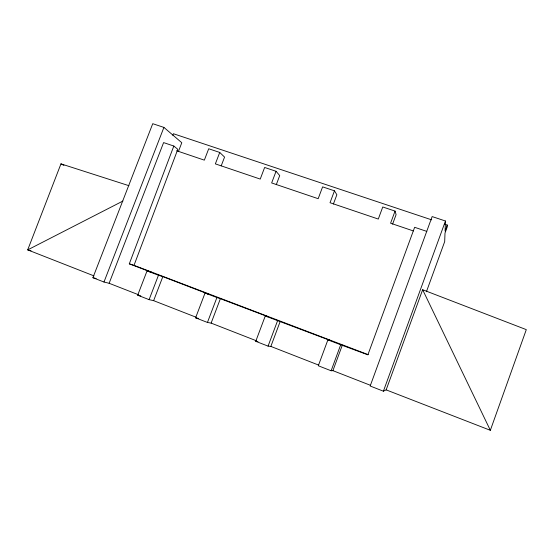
<?xml version="1.0" encoding="UTF-8"?>
<svg xmlns="http://www.w3.org/2000/svg" width="554" height="554" viewBox="0 0 554 554"><rect width="100%" height="100%" fill="white"/><g stroke="black" fill="none" stroke-linecap="round" stroke-linejoin="round"><path stroke-width="0.83" d="M386.152 389.871L490.345 430.306L526.3 329.63L422.647 289.728L386.152 389.871L383.396 391.193L370.169 386.02L432.134 216.579L445.451 221.004L445.077 231.06L447.265 225.049L444.807 224.225M447.265 225.049L447.161 227.182L445.001 233.102L444.689 241.586L426.421 291.75M383.396 391.193L445.451 221.004M392.606 224.107L396.096 214.627L395.057 211.095L382.759 206.981L378.292 219.059L330.025 202.716L334.464 190.825L322.615 186.864L318.176 198.699L271.654 182.945L276.065 171.29L264.639 167.467L260.235 179.081L215.361 163.88L219.737 152.447L208.713 148.763L204.343 160.148L176.643 150.764M318.716 365.114L270.851 346.423L268.074 346.132L255.754 341.326L265.262 315.988L329.72 340.274L327.885 339.879L318.308 365.765L331.119 370.764L332.912 370.654L370.536 385.342M331.119 370.764L340.71 344.768L367.884 354.83L414.641 227.299L426.815 231.406M332.912 370.654L342.344 345.087M395.057 211.095L390.584 223.227L413.381 230.942M268.074 346.132L277.589 320.69M270.851 346.423L280.213 321.389M333.39 204.052L336.86 194.752L334.464 190.825M196.241 317.29L153.624 300.656L149.095 299.652L137.69 295.199L147.045 270.892L151.581 272.333L129.304 263.836L173.817 146.041L163.603 142.593L109.131 283.281L103.979 282.028L92.906 277.699L152.738 123.694L163.908 127.406L181.802 142.731L178.464 151.394M129.304 263.836L134.006 265.352L177.813 149.31L173.817 146.041M276.273 184.704L279.722 175.583L276.065 171.29M208.692 294.236L205.056 293.018L195.597 317.823L207.445 322.449L211.129 323.107L220.381 298.696L268.067 316.756L265.262 315.988M207.445 322.449L216.919 297.546L220.381 298.696M153.624 300.656L162.841 276.626L207.895 293.925M221.205 165.868L224.564 157.08L219.737 152.447M149.095 299.652L158.465 275.248L162.841 276.626M128.902 185.68L60.961 163.852L27.7 249.882L93.972 275.892M172.813 135.294L173.416 133.729L431.691 219.855M103.979 282.028L163.908 127.406M122.905 201.054L27.7 249.882L31.038 250.81M255.754 341.326L257.984 341.596M195.597 317.823L198.685 318.405M137.69 295.199L140.813 295.905M92.906 277.699L96.154 278.51M134.006 265.352L368.251 354.671M147.045 270.892L158.465 275.248M205.056 293.018L216.919 297.546M327.885 339.879L340.71 344.768M109.131 283.281L138.424 294.714M211.129 323.107L256.343 340.758M60.961 163.852L63.925 165.417M422.647 289.728L490.345 430.306"/></g></svg>
